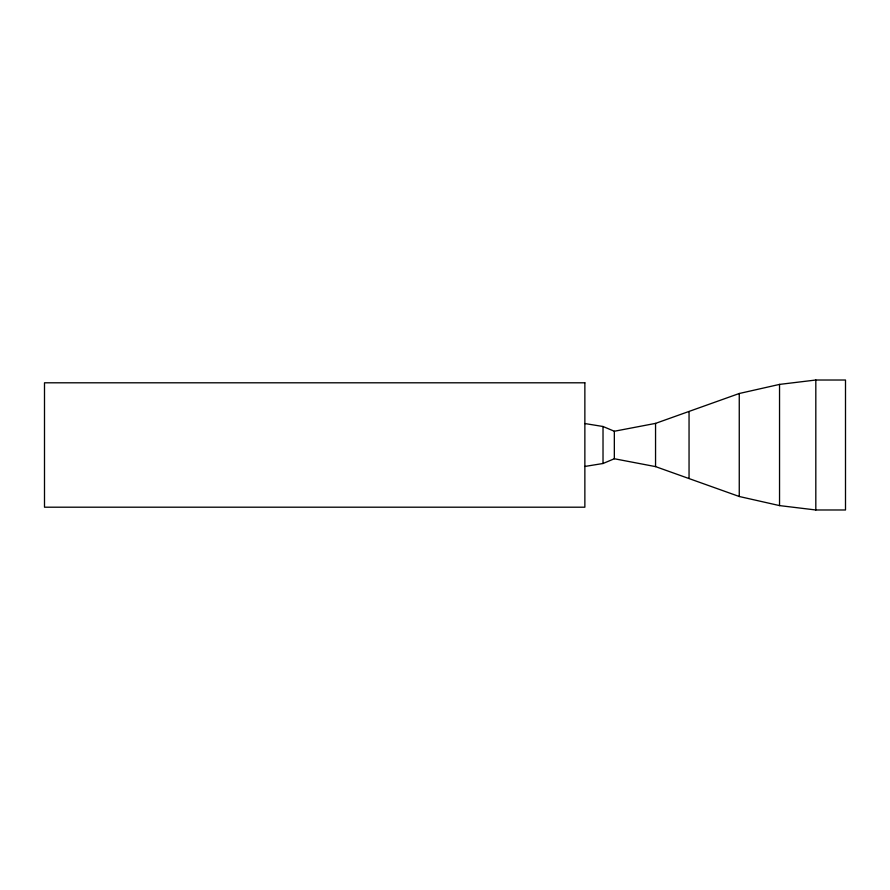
<?xml version="1.0" encoding="UTF-8"?>
<svg xmlns="http://www.w3.org/2000/svg" width="890" height="890" viewBox="0 0 890 890"><rect width="100%" height="100%" fill="white"/><g stroke="black" fill="none" stroke-linecap="round" stroke-linejoin="round"><path stroke-width="1.33" d="M584.864 466.449L603.019 463.501L614.334 458.751L655.552 466.616L739.256 496.498L779.54 505.598L815.819 509.981L845.5 509.981L845.5 380.019L815.819 380.019L779.54 384.402L739.256 393.502L655.552 423.384L614.334 431.25L603.019 426.499L584.864 423.551M815.819 380.019L815.819 509.981M779.54 384.402L779.54 505.598M739.256 393.502L739.256 496.498M689.049 411.692L689.049 478.308M655.552 423.384L655.552 466.616M614.334 431.25L614.334 458.751M603.019 426.499L603.019 463.501M584.864 382.8L44.5 382.8L44.5 507.2L584.864 507.2L584.864 382.8"/></g></svg>
